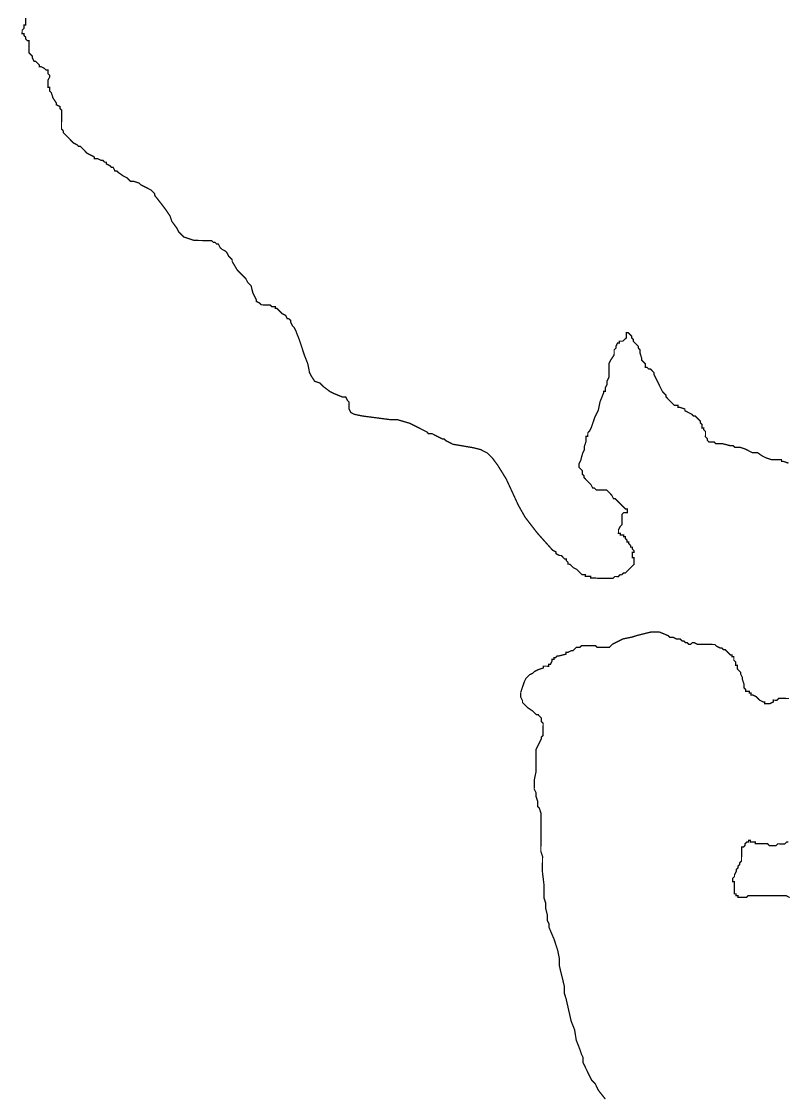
# Model space of a CAD drawing. Header units: metres. Extents: x 290190 to 339802, y 1811045 to 1991312.
# Drawn here: x 320662 to 322448, y 1844496 to 1847000 of the extents above; entities that cross this region are included whole.
import ezdxf

# ---------------------------------------------------------------- set-up
doc = ezdxf.new("R2010")
doc.units = ezdxf.units.M
doc.header["$MEASUREMENT"] = 0
doc.layers.add('HAZARDS LINE', color=1, linetype='Continuous')

msp = doc.modelspace()

# ---------------------------------------------------------------- linework, layer by layer
at = {"layer": 'HAZARDS LINE', "lineweight": 18}
for points in [[(322450, 1845970.1, 3.03, 3.03, 0), (322438, 1845974.2, 3.03, 3.03, 0), (322433.9, 1845974.2, 3.03, 3.03, 0), (322433.9, 1845978.3, 3.03, 3.03, 0), (322429.9, 1845978.3, 3.03, 3.03, 0), (322425.9, 1845978.3, 3.03, 3.03, 0), (322421.8, 1845978.3, 3.03, 3.03, 0), (322413.8, 1845978.4, 3.03, 3.03, 0), (322409.7, 1845978.4, 3.03, 3.03, 0), (322397.7, 1845982.5, 3.03, 3.03, 0), (322389.6, 1845986.5, 3.03, 3.03, 0), (322377.6, 1845994.7, 3.03, 3.03, 0), (322373.5, 1845994.7, 3.03, 3.03, 0), (322365.5, 1845994.7, 3.03, 3.03, 0), (322357.4, 1845998.8, 3.03, 3.03, 0), (322349.4, 1846002.9, 3.03, 3.03, 0), (322337.3, 1846007, 3.03, 3.03, 0), (322325.2, 1846007, 3.03, 3.03, 0), (322321.2, 1846011.1, 3.03, 3.03, 0), (322313.1, 1846011.1, 3.03, 3.03, 0), (322297, 1846015.2, 3.03, 3.03, 0), (322284.9, 1846015.3, 3.03, 3.03, 0), (322280.8, 1846015.3, 3.03, 3.03, 0), (322276.8, 1846019.4, 3.03, 3.03, 0), (322272.8, 1846019.4, 3.03, 3.03, 0), (322268.8, 1846019.4, 3.03, 3.03, 0), (322264.7, 1846019.4, 3.03, 3.03, 0), (322260.7, 1846023.5, 3.03, 3.03, 0), (322260.7, 1846027.5, 3.03, 3.03, 0), (322256.7, 1846031.6, 3.03, 3.03, 0), (322256.8, 1846039.6, 3.03, 3.03, 0), (322256.8, 1846043.7, 3.03, 3.03, 0), (322252.8, 1846047.7, 3.03, 3.03, 0), (322252.8, 1846051.8, 3.03, 3.03, 0), (322248.7, 1846051.8, 3.03, 3.03, 0), (322248.8, 1846059.8, 3.03, 3.03, 0), (322244.8, 1846063.9, 3.03, 3.03, 0), (322244.8, 1846067.9, 3.03, 3.03, 0), (322240.8, 1846072, 3.03, 3.03, 0), (322236.8, 1846076, 3.03, 3.03, 0), (322232.7, 1846080.1, 3.03, 3.03, 0), (322228.7, 1846080.1, 3.03, 3.03, 0), (322224.7, 1846084.2, 3.03, 3.03, 0), (322216.7, 1846088.2, 3.03, 3.03, 0), (322208.6, 1846092.3, 3.03, 3.03, 0), (322208.6, 1846096.3, 3.03, 3.03, 0), (322196.5, 1846100.4, 3.03, 3.03, 0), (322192.5, 1846100.5, 3.03, 3.03, 0), (322192.5, 1846104.5, 3.03, 3.03, 0), (322188.5, 1846104.5, 3.03, 3.03, 0), (322184.5, 1846104.5, 3.03, 3.03, 0), (322180.4, 1846108.6, 3.03, 3.03, 0), (322176.4, 1846112.6, 3.03, 3.03, 0), (322172.4, 1846116.7, 3.03, 3.03, 0), (322164.4, 1846124.8, 3.03, 3.03, 0), (322164.4, 1846128.8, 3.03, 3.03, 0), (322160.4, 1846132.9, 3.03, 3.03, 0), (322156.4, 1846136.9, 3.03, 3.03, 0), (322152.4, 1846145, 3.03, 3.03, 0), (322144.4, 1846161.2, 3.03, 3.03, 0), (322140.4, 1846169.3, 3.03, 3.03, 0), (322136.4, 1846177.4, 3.03, 3.03, 0), (322136.4, 1846181.4, 3.03, 3.03, 0), (322132.4, 1846185.5, 3.03, 3.03, 0), (322128.4, 1846189.5, 3.03, 3.03, 0), (322124.4, 1846189.5, 3.03, 3.03, 0), (322120.3, 1846193.6, 3.03, 3.03, 0), (322116.3, 1846193.6, 3.03, 3.03, 0), (322116.3, 1846197.6, 3.03, 3.03, 0), (322116.4, 1846201.7, 3.03, 3.03, 0), (322112.3, 1846205.7, 3.03, 3.03, 0), (322108.3, 1846209.8, 3.03, 3.03, 0), (322108.3, 1846213.8, 3.03, 3.03, 0), (322104.4, 1846225.9, 3.03, 3.03, 0), (322104.4, 1846230, 3.03, 3.03, 0), (322104.4, 1846234, 3.03, 3.03, 0), (322100.4, 1846238.1, 3.03, 3.03, 0), (322100.4, 1846242.1, 3.03, 3.03, 0), (322092.4, 1846250.2, 3.03, 3.03, 0), (322088.4, 1846254.3, 3.03, 3.03, 0), (322088.4, 1846258.3, 3.03, 3.03, 0), (322084.4, 1846262.4, 3.03, 3.03, 0), (322084.4, 1846266.4, 3.03, 3.03, 0), (322080.4, 1846270.4, 3.03, 3.03, 0), (322076.4, 1846274.5, 3.03, 3.03, 0), (322072.3, 1846274.5, 3.03, 3.03, 0), (322072.3, 1846270.5, 3.03, 3.03, 0), (322072.3, 1846266.4, 3.03, 3.03, 0), (322072.3, 1846262.4, 3.03, 3.03, 0), (322068.2, 1846258.4, 3.03, 3.03, 0), (322064.2, 1846254.4, 3.03, 3.03, 0), (322060.1, 1846254.4, 3.03, 3.03, 0), (322056.1, 1846254.4, 3.03, 3.03, 0), (322056.1, 1846250.4, 3.03, 3.03, 0), (322052, 1846250.4, 3.03, 3.03, 0), (322048, 1846242.4, 3.03, 3.03, 0), (322048, 1846238.3, 3.03, 3.03, 0), (322043.9, 1846234.3, 3.03, 3.03, 0), (322043.9, 1846230.3, 3.03, 3.03, 0), (322043.8, 1846222.2, 3.03, 3.03, 0), (322035.7, 1846210.1, 3.03, 3.03, 0), (322031.6, 1846202.1, 3.03, 3.03, 0), (322031.6, 1846198.1, 3.03, 3.03, 0), (322031.6, 1846194, 3.03, 3.03, 0), (322031.6, 1846190, 3.03, 3.03, 0), (322031.5, 1846177.9, 3.03, 3.03, 0), (322031.5, 1846173.9, 3.03, 3.03, 0), (322031.5, 1846169.8, 3.03, 3.03, 0), (322027.4, 1846161.8, 3.03, 3.03, 0), (322027.4, 1846153.7, 3.03, 3.03, 0), (322023.3, 1846145.6, 3.03, 3.03, 0), (322023.3, 1846137.6, 3.03, 3.03, 0), (322019.2, 1846137.6, 3.03, 3.03, 0), (322019.2, 1846133.6, 3.03, 3.03, 0), (322011, 1846113.4, 3.03, 3.03, 0), (322006.9, 1846093.3, 3.03, 3.03, 0), (322002.8, 1846085.2, 3.03, 3.03, 0), (321998.8, 1846077.2, 3.03, 3.03, 0), (321990.6, 1846053, 3.03, 3.03, 0), (321986.5, 1846045, 3.03, 3.03, 0), (321982.5, 1846040.9, 3.03, 3.03, 0), (321982.4, 1846032.9, 3.03, 3.03, 0), (321978.4, 1846032.9, 3.03, 3.03, 0), (321978.4, 1846028.9, 3.03, 3.03, 0), (321978.4, 1846024.8, 3.03, 3.03, 0), (321978.3, 1846020.8, 3.03, 3.03, 0), (321974.2, 1846008.7, 3.03, 3.03, 0), (321974.2, 1846004.7, 3.03, 3.03, 0), (321974.2, 1846000.6, 3.03, 3.03, 0), (321970.1, 1845992.6, 3.03, 3.03, 0), (321966, 1845976.5, 3.03, 3.03, 0), (321961.9, 1845968.4, 3.03, 3.03, 0), (321961.9, 1845964.4, 3.03, 3.03, 0), (321961.9, 1845960.4, 3.03, 3.03, 0), (321965.9, 1845956.3, 3.03, 3.03, 0), (321969.9, 1845952.3, 3.03, 3.03, 0), (321969.9, 1845948.2, 3.03, 3.03, 0), (321969.9, 1845944.2, 3.03, 3.03, 0), (321973.9, 1845940.1, 3.03, 3.03, 0), (321973.9, 1845936.1, 3.03, 3.03, 0), (321981.9, 1845928, 3.03, 3.03, 0), (321985.9, 1845923.9, 3.03, 3.03, 0), (321989.9, 1845919.9, 3.03, 3.03, 0), (321993.9, 1845911.8, 3.03, 3.03, 0), (321998, 1845911.8, 3.03, 3.03, 0), (322002, 1845907.7, 3.03, 3.03, 0), (322006, 1845907.7, 3.03, 3.03, 0), (322010.1, 1845907.7, 3.03, 3.03, 0), (322014.1, 1845907.7, 3.03, 3.03, 0), (322018.1, 1845907.6, 3.03, 3.03, 0), (322022.2, 1845907.6, 3.03, 3.03, 0), (322026.2, 1845907.6, 3.03, 3.03, 0), (322030.2, 1845903.5, 3.03, 3.03, 0), (322034.2, 1845899.5, 3.03, 3.03, 0), (322038.2, 1845895.4, 3.03, 3.03, 0), (322042.2, 1845887.4, 3.03, 3.03, 0), (322046.3, 1845887.3, 3.03, 3.03, 0), (322050.3, 1845883.3, 3.03, 3.03, 0), (322054.3, 1845879.2, 3.03, 3.03, 0), (322058.3, 1845875.2, 3.03, 3.03, 0), (322062.3, 1845871.1, 3.03, 3.03, 0), (322066.3, 1845867.1, 3.03, 3.03, 0), (322070.3, 1845863, 3.03, 3.03, 0), (322074.4, 1845863, 3.03, 3.03, 0), (322074.4, 1845859, 3.03, 3.03, 0), (322074.3, 1845854.9, 3.03, 3.03, 0), (322066.3, 1845855, 3.03, 3.03, 0), (322062.2, 1845850.9, 3.03, 3.03, 0), (322062.2, 1845846.9, 3.03, 3.03, 0), (322062.2, 1845842.9, 3.03, 3.03, 0), (322062.2, 1845838.8, 3.03, 3.03, 0), (322062.1, 1845834.8, 3.03, 3.03, 0), (322062.1, 1845830.8, 3.03, 3.03, 0), (322062.1, 1845826.7, 3.03, 3.03, 0), (322058.1, 1845822.7, 3.03, 3.03, 0), (322054, 1845814.7, 3.03, 3.03, 0), (322054, 1845810.6, 3.03, 3.03, 0), (322053.9, 1845806.6, 3.03, 3.03, 0), (322058, 1845806.6, 3.03, 3.03, 0), (322058, 1845802.6, 3.03, 3.03, 0), (322062, 1845802.5, 3.03, 3.03, 0), (322066, 1845802.5, 3.03, 3.03, 0), (322066, 1845798.5, 3.03, 3.03, 0), (322070, 1845798.5, 3.03, 3.03, 0), (322070, 1845794.4, 3.03, 3.03, 0), (322074, 1845790.4, 3.03, 3.03, 0), (322074, 1845786.3, 3.03, 3.03, 0), (322078, 1845786.3, 3.03, 3.03, 0), (322078, 1845782.3, 3.03, 3.03, 0), (322082, 1845778.2, 3.03, 3.03, 0), (322082, 1845774.2, 3.03, 3.03, 0), (322086.1, 1845774.2, 3.03, 3.03, 0), (322086, 1845770.1, 3.03, 3.03, 0), (322090.1, 1845766.1, 3.03, 3.03, 0), (322090, 1845762.1, 3.03, 3.03, 0), (322086, 1845762.1, 3.03, 3.03, 0), (322086, 1845758, 3.03, 3.03, 0), (322086, 1845754, 3.03, 3.03, 0), (322085.9, 1845750, 3.03, 3.03, 0), (322090, 1845750, 3.03, 3.03, 0), (322090, 1845745.9, 3.03, 3.03, 0), (322089.9, 1845741.9, 3.03, 3.03, 0), (322089.9, 1845737.8, 3.03, 3.03, 0), (322089.9, 1845733.8, 3.03, 3.03, 0), (322085.8, 1845729.8, 3.03, 3.03, 0), (322081.8, 1845725.8, 3.03, 3.03, 0), (322077.7, 1845721.8, 3.03, 3.03, 0), (322073.7, 1845717.8, 3.03, 3.03, 0), (322069.6, 1845713.7, 3.03, 3.03, 0), (322065.6, 1845713.8, 3.03, 3.03, 0), (322061.5, 1845709.7, 3.03, 3.03, 0), (322057.5, 1845709.8, 3.03, 3.03, 0), (322053.5, 1845705.7, 3.03, 3.03, 0), (322049.4, 1845705.8, 3.03, 3.03, 0), (322045.4, 1845705.8, 3.03, 3.03, 0), (322041.3, 1845701.8, 3.03, 3.03, 0), (322037.3, 1845701.8, 3.03, 3.03, 0), (322033.3, 1845701.8, 3.03, 3.03, 0), (322029.2, 1845701.8, 3.03, 3.03, 0), (322021.2, 1845701.9, 3.03, 3.03, 0), (322017.1, 1845701.9, 3.03, 3.03, 0), (322009.1, 1845701.9, 3.03, 3.03, 0), (322005, 1845701.9, 3.03, 3.03, 0), (322001, 1845702, 3.03, 3.03, 0), (321997, 1845702, 3.03, 3.03, 0), (321988.9, 1845702, 3.03, 3.03, 0), (321988.9, 1845706.1, 3.03, 3.03, 0), (321984.9, 1845706.1, 3.03, 3.03, 0), (321976.8, 1845706.1, 3.03, 3.03, 0), (321976.8, 1845710.2, 3.03, 3.03, 0), (321972.8, 1845710.2, 3.03, 3.03, 0), (321968.8, 1845710.2, 3.03, 3.03, 0), (321964.8, 1845714.2, 3.03, 3.03, 0), (321960.7, 1845718.3, 3.03, 3.03, 0), (321956.7, 1845722.4, 3.03, 3.03, 0), (321948.7, 1845726.4, 3.03, 3.03, 0), (321944.7, 1845730.5, 3.03, 3.03, 0), (321940.6, 1845734.5, 3.03, 3.03, 0), (321936.6, 1845734.6, 3.03, 3.03, 0), (321936.6, 1845738.6, 3.03, 3.03, 0), (321932.6, 1845742.6, 3.03, 3.03, 0), (321932.6, 1845746.7, 3.03, 3.03, 0), (321928.6, 1845746.7, 3.03, 3.03, 0), (321924.6, 1845750.7, 3.03, 3.03, 0), (321920.6, 1845754.8, 3.03, 3.03, 0), (321916.5, 1845754.8, 3.03, 3.03, 0), (321908.5, 1845758.9, 3.03, 3.03, 0), (321908.5, 1845762.9, 3.03, 3.03, 0), (321900.5, 1845767, 3.03, 3.03, 0), (321864.4, 1845807.5, 3.03, 3.03, 0), (321836.3, 1845844, 3.03, 3.03, 0), (321820.3, 1845872.3, 3.03, 3.03, 0), (321792.4, 1845932.9, 3.03, 3.03, 0), (321772.3, 1845965.3, 3.03, 3.03, 0), (321760.3, 1845981.5, 3.03, 3.03, 0), (321748.3, 1845993.7, 3.03, 3.03, 0), (321732.2, 1846001.8, 3.03, 3.03, 0), (321716.1, 1846005.9, 3.03, 3.03, 0), (321667.7, 1846014.2, 3.03, 3.03, 0), (321651.6, 1846022.4, 3.03, 3.03, 0), (321647.6, 1846026.4, 3.03, 3.03, 0), (321643.6, 1846026.4, 3.03, 3.03, 0), (321635.5, 1846030.5, 3.03, 3.03, 0), (321619.4, 1846038.7, 3.03, 3.03, 0), (321611.3, 1846038.7, 3.03, 3.03, 0), (321607.3, 1846042.8, 3.03, 3.03, 0), (321567.1, 1846063.1, 3.03, 3.03, 0), (321538.9, 1846071.3, 3.03, 3.03, 0), (321522.8, 1846071.4, 3.03, 3.03, 0), (321490.5, 1846075.6, 3.03, 3.03, 0), (321458.3, 1846079.8, 3.03, 3.03, 0), (321438.1, 1846083.9, 3.03, 3.03, 0), (321430.1, 1846088, 3.03, 3.03, 0), (321426.1, 1846096.1, 3.03, 3.03, 0), (321426.1, 1846104.1, 3.03, 3.03, 0), (321426.1, 1846112.2, 3.03, 3.03, 0), (321422.1, 1846116.3, 3.03, 3.03, 0), (321418.1, 1846124.4, 3.03, 3.03, 0), (321410.1, 1846124.4, 3.03, 3.03, 0), (321389.9, 1846132.6, 3.03, 3.03, 0), (321381.9, 1846136.6, 3.03, 3.03, 0), (321365.8, 1846148.8, 3.03, 3.03, 0), (321357.8, 1846156.9, 3.03, 3.03, 0), (321345.7, 1846161, 3.03, 3.03, 0), (321337.7, 1846173.2, 3.03, 3.03, 0), (321333.7, 1846181.2, 3.03, 3.03, 0), (321329.8, 1846201.4, 3.03, 3.03, 0), (321321.8, 1846221.6, 3.03, 3.03, 0), (321309.9, 1846258, 3.03, 3.03, 0), (321301.9, 1846278.2, 3.03, 3.03, 0), (321297.9, 1846286.3, 3.03, 3.03, 0), (321293.9, 1846290.4, 3.03, 3.03, 0), (321289.9, 1846298.5, 3.03, 3.03, 0), (321289.9, 1846302.5, 3.03, 3.03, 0), (321285.9, 1846306.5, 3.03, 3.03, 0), (321281.9, 1846306.6, 3.03, 3.03, 0), (321277.9, 1846314.6, 3.03, 3.03, 0), (321269.8, 1846318.7, 3.03, 3.03, 0), (321265.8, 1846322.8, 3.03, 3.03, 0), (321261.8, 1846326.8, 3.03, 3.03, 0), (321257.8, 1846330.9, 3.03, 3.03, 0), (321253.7, 1846330.9, 3.03, 3.03, 0), (321253.8, 1846334.9, 3.03, 3.03, 0), (321249.7, 1846335, 3.03, 3.03, 0), (321245.7, 1846335, 3.03, 3.03, 0), (321241.7, 1846339, 3.03, 3.03, 0), (321237.6, 1846339, 3.03, 3.03, 0), (321221.5, 1846339.1, 3.03, 3.03, 0), (321217.5, 1846343.2, 3.03, 3.03, 0), (321209.4, 1846347.3, 3.03, 3.03, 0), (321209.5, 1846351.3, 3.03, 3.03, 0), (321205.5, 1846359.4, 3.03, 3.03, 0), (321201.5, 1846367.5, 3.03, 3.03, 0), (321197.5, 1846383.6, 3.03, 3.03, 0), (321189.5, 1846391.7, 3.03, 3.03, 0), (321185.5, 1846399.8, 3.03, 3.03, 0), (321181.5, 1846403.9, 3.03, 3.03, 0), (321177.5, 1846407.9, 3.03, 3.03, 0), (321173.5, 1846412, 3.03, 3.03, 0), (321165.4, 1846420.1, 3.03, 3.03, 0), (321153.4, 1846440.3, 3.03, 3.03, 0), (321153.4, 1846444.4, 3.03, 3.03, 0), (321145.4, 1846452.5, 3.03, 3.03, 0), (321141.4, 1846460.5, 3.03, 3.03, 0), (321137.4, 1846464.6, 3.03, 3.03, 0), (321129.4, 1846468.7, 3.03, 3.03, 0), (321125.3, 1846472.7, 3.03, 3.03, 0), (321121.3, 1846480.8, 3.03, 3.03, 0), (321117.3, 1846480.8, 3.03, 3.03, 0), (321113.3, 1846484.9, 3.03, 3.03, 0), (321109.3, 1846484.9, 3.03, 3.03, 0), (321105.2, 1846489, 3.03, 3.03, 0), (321101.2, 1846489, 3.03, 3.03, 0), (321093.1, 1846489, 3.03, 3.03, 0), (321089.1, 1846489, 3.03, 3.03, 0), (321064.9, 1846489.2, 3.03, 3.03, 0), (321052.8, 1846493.2, 3.03, 3.03, 0), (321040.7, 1846497.3, 3.03, 3.03, 0), (321032.7, 1846505.4, 3.03, 3.03, 0), (321028.7, 1846509.5, 3.03, 3.03, 0), (321024.7, 1846517.6, 3.03, 3.03, 0), (321012.7, 1846533.8, 3.03, 3.03, 0), (321008.7, 1846545.9, 3.03, 3.03, 0), (321000.7, 1846558.1, 3.03, 3.03, 0), (320988.7, 1846574.2, 3.03, 3.03, 0), (320972.6, 1846594.5, 3.03, 3.03, 0), (320972.7, 1846598.5, 3.03, 3.03, 0), (320968.6, 1846602.6, 3.03, 3.03, 0), (320964.6, 1846606.6, 3.03, 3.03, 0), (320956.6, 1846610.7, 3.03, 3.03, 0), (320948.5, 1846614.8, 3.03, 3.03, 0), (320940.5, 1846618.9, 3.03, 3.03, 0), (320936.5, 1846622.9, 3.03, 3.03, 0), (320924.4, 1846627, 3.03, 3.03, 0), (320916.3, 1846627, 3.03, 3.03, 0), (320912.3, 1846631.1, 3.03, 3.03, 0), (320908.3, 1846635.2, 3.03, 3.03, 0), (320900.2, 1846639.2, 3.03, 3.03, 0), (320888.2, 1846647.4, 3.03, 3.03, 0), (320884.2, 1846651.4, 3.03, 3.03, 0), (320880.1, 1846651.4, 3.03, 3.03, 0), (320876.1, 1846659.5, 3.03, 3.03, 0), (320872.1, 1846659.5, 3.03, 3.03, 0), (320868.1, 1846663.6, 3.03, 3.03, 0), (320860, 1846667.7, 3.03, 3.03, 0), (320860.1, 1846671.7, 3.03, 3.03, 0), (320856, 1846671.7, 3.03, 3.03, 0), (320852, 1846675.8, 3.03, 3.03, 0), (320848, 1846675.8, 3.03, 3.03, 0), (320839.9, 1846679.9, 3.03, 3.03, 0), (320835.9, 1846679.9, 3.03, 3.03, 0), (320831.9, 1846679.9, 3.03, 3.03, 0), (320831.9, 1846683.9, 3.03, 3.03, 0), (320823.8, 1846688, 3.03, 3.03, 0), (320815.8, 1846692.1, 3.03, 3.03, 0), (320811.8, 1846696.1, 3.03, 3.03, 0), (320807.8, 1846700.2, 3.03, 3.03, 0), (320799.7, 1846708.3, 3.03, 3.03, 0), (320795.7, 1846708.3, 3.03, 3.03, 0), (320791.7, 1846712.4, 3.03, 3.03, 0), (320783.6, 1846716.4, 3.03, 3.03, 0), (320779.6, 1846720.5, 3.03, 3.03, 0), (320771.6, 1846728.6, 3.03, 3.03, 0), (320767.6, 1846732.7, 3.03, 3.03, 0), (320763.6, 1846736.7, 3.03, 3.03, 0), (320759.6, 1846740.8, 3.03, 3.03, 0), (320759.6, 1846744.8, 3.03, 3.03, 0), (320755.6, 1846748.9, 3.03, 3.03, 0), (320755.6, 1846752.9, 3.03, 3.03, 0), (320755.6, 1846756.9, 3.03, 3.03, 0), (320755.6, 1846761, 3.03, 3.03, 0), (320755.7, 1846769, 3.03, 3.03, 0), (320755.7, 1846773.1, 3.03, 3.03, 0), (320755.7, 1846777.1, 3.03, 3.03, 0), (320755.7, 1846781.1, 3.03, 3.03, 0), (320755.7, 1846785.2, 3.03, 3.03, 0), (320755.8, 1846789.2, 3.03, 3.03, 0), (320755.8, 1846793.2, 3.03, 3.03, 0), (320751.8, 1846797.3, 3.03, 3.03, 0), (320751.8, 1846801.3, 3.03, 3.03, 0), (320743.7, 1846805.4, 3.03, 3.03, 0), (320743.7, 1846809.4, 3.03, 3.03, 0), (320735.7, 1846821.6, 3.03, 3.03, 0), (320731.8, 1846833.7, 3.03, 3.03, 0), (320727.7, 1846837.7, 3.03, 3.03, 0), (320727.8, 1846841.8, 3.03, 3.03, 0), (320727.8, 1846845.8, 3.03, 3.03, 0), (320723.8, 1846845.8, 3.03, 3.03, 0), (320723.8, 1846849.9, 3.03, 3.03, 0), (320723.8, 1846853.9, 3.03, 3.03, 0), (320723.8, 1846857.9, 3.03, 3.03, 0), (320723.8, 1846862, 3.03, 3.03, 0), (320727.9, 1846870, 3.03, 3.03, 0), (320727.9, 1846874.1, 3.03, 3.03, 0), (320723.9, 1846878.1, 3.03, 3.03, 0), (320723.9, 1846882.1, 3.03, 3.03, 0), (320723.9, 1846886.2, 3.03, 3.03, 0), (320719.9, 1846886.2, 3.03, 3.03, 0), (320715.9, 1846890.2, 3.03, 3.03, 0), (320707.9, 1846894.3, 3.03, 3.03, 0), (320703.8, 1846894.3, 3.03, 3.03, 0), (320703.8, 1846898.4, 3.03, 3.03, 0), (320699.8, 1846902.4, 3.03, 3.03, 0), (320695.8, 1846906.5, 3.03, 3.03, 0), (320691.8, 1846906.5, 3.03, 3.03, 0), (320687.8, 1846914.6, 3.03, 3.03, 0), (320687.8, 1846918.6, 3.03, 3.03, 0), (320683.8, 1846922.7, 3.03, 3.03, 0), (320679.8, 1846926.7, 3.03, 3.03, 0), (320679.8, 1846930.8, 3.03, 3.03, 0), (320679.8, 1846934.8, 3.03, 3.03, 0), (320679.9, 1846950.9, 3.03, 3.03, 0), (320679.9, 1846955, 3.03, 3.03, 0), (320675.9, 1846955, 3.03, 3.03, 0), (320671.9, 1846959, 3.03, 3.03, 0), (320671.9, 1846963.1, 3.03, 3.03, 0), (320667.9, 1846967.1, 3.03, 3.03, 0), (320667.9, 1846971.2, 3.03, 3.03, 0), (320663.8, 1846971.2, 3.03, 3.03, 0), (320663.9, 1846975.2, 3.03, 3.03, 0), (320663.9, 1846979.3, 3.03, 3.03, 0), (320667.9, 1846983.3, 3.03, 3.03, 0), (320668, 1846987.3, 3.03, 3.03, 0), (320668, 1846991.3, 3.03, 3.03, 0), (320672, 1846991.3, 3.03, 3.03, 0), (320672, 1846995.4, 3.03, 3.03, 0), (320672.1, 1846999.4, 3.03, 3.03, 0), (320672.1, 1847007.5, 3.03, 3.03, 0)], [(322023.4, 1844487.5, 3.03, 3.03, 0), (322007.4, 1844507.7, 3.03, 3.03, 0), (322003.4, 1844515.8, 3.03, 3.03, 0), (321999.4, 1844523.9, 3.03, 3.03, 0), (321991.3, 1844532, 3.03, 3.03, 0), (321987.3, 1844540.1, 3.03, 3.03, 0), (321983.3, 1844548.2, 3.03, 3.03, 0), (321979.3, 1844556.3, 3.03, 3.03, 0), (321975.4, 1844564.4, 3.03, 3.03, 0), (321971.4, 1844572.5, 3.03, 3.03, 0), (321971.4, 1844584.6, 3.03, 3.03, 0), (321967.4, 1844592.7, 3.03, 3.03, 0), (321963.4, 1844604.8, 3.03, 3.03, 0), (321955.5, 1844625, 3.03, 3.03, 0), (321951.6, 1844649.2, 3.03, 3.03, 0), (321943.6, 1844669.4, 3.03, 3.03, 0), (321931.7, 1844721.9, 3.03, 3.03, 0), (321927.8, 1844734, 3.03, 3.03, 0), (321927.8, 1844750.2, 3.03, 3.03, 0), (321916, 1844798.7, 3.03, 3.03, 0), (321916.1, 1844814.8, 3.03, 3.03, 0), (321912.1, 1844835, 3.03, 3.03, 0), (321908.1, 1844847.1, 3.03, 3.03, 0), (321904.2, 1844859.2, 3.03, 3.03, 0), (321892.2, 1844887.5, 3.03, 3.03, 0), (321892.2, 1844895.6, 3.03, 3.03, 0), (321888.2, 1844903.7, 3.03, 3.03, 0), (321888.3, 1844915.8, 3.03, 3.03, 0), (321884.3, 1844931.9, 3.03, 3.03, 0), (321884.4, 1844944, 3.03, 3.03, 0), (321880.4, 1844956.2, 3.03, 3.03, 0), (321880.5, 1844972.3, 3.03, 3.03, 0), (321880.6, 1844984.4, 3.03, 3.03, 0), (321876.7, 1845016.7, 3.03, 3.03, 0), (321876.8, 1845044.9, 3.03, 3.03, 0), (321876.9, 1845053, 3.03, 3.03, 0), (321872.9, 1845065.1, 3.03, 3.03, 0), (321873, 1845081.3, 3.03, 3.03, 0), (321873.1, 1845109.5, 3.03, 3.03, 0), (321873.2, 1845121.6, 3.03, 3.03, 0), (321873.2, 1845137.8, 3.03, 3.03, 0), (321873.3, 1845141.8, 3.03, 3.03, 0), (321873.3, 1845145.8, 3.03, 3.03, 0), (321873.3, 1845149.9, 3.03, 3.03, 0), (321873.3, 1845153.9, 3.03, 3.03, 0), (321869.3, 1845166, 3.03, 3.03, 0), (321865.3, 1845170.1, 3.03, 3.03, 0), (321865.4, 1845182.2, 3.03, 3.03, 0), (321861.4, 1845194.3, 3.03, 3.03, 0), (321861.4, 1845202.4, 3.03, 3.03, 0), (321857.4, 1845210.5, 3.03, 3.03, 0), (321857.5, 1845218.5, 3.03, 3.03, 0), (321857.5, 1845222.6, 3.03, 3.03, 0), (321857.5, 1845230.6, 3.03, 3.03, 0), (321861.7, 1845250.8, 3.03, 3.03, 0), (321861.7, 1845258.8, 3.03, 3.03, 0), (321861.7, 1845262.9, 3.03, 3.03, 0), (321861.8, 1845279, 3.03, 3.03, 0), (321861.8, 1845283.1, 3.03, 3.03, 0), (321861.9, 1845291.1, 3.03, 3.03, 0), (321861.9, 1845295.2, 3.03, 3.03, 0), (321861.9, 1845299.2, 3.03, 3.03, 0), (321861.9, 1845303.2, 3.03, 3.03, 0), (321866, 1845311.3, 3.03, 3.03, 0), (321874.1, 1845327.4, 3.03, 3.03, 0), (321874.2, 1845331.4, 3.03, 3.03, 0), (321878.2, 1845335.4, 3.03, 3.03, 0), (321878.2, 1845339.5, 3.03, 3.03, 0), (321878.3, 1845343.5, 3.03, 3.03, 0), (321878.3, 1845347.5, 3.03, 3.03, 0), (321878.3, 1845355.6, 3.03, 3.03, 0), (321878.4, 1845363.7, 3.03, 3.03, 0), (321874.3, 1845367.7, 3.03, 3.03, 0), (321874.4, 1845371.8, 3.03, 3.03, 0), (321874.4, 1845375.8, 3.03, 3.03, 0), (321870.4, 1845379.8, 3.03, 3.03, 0), (321866.4, 1845383.9, 3.03, 3.03, 0), (321862.3, 1845383.9, 3.03, 3.03, 0), (321858.3, 1845388, 3.03, 3.03, 0), (321854.3, 1845392, 3.03, 3.03, 0), (321842.2, 1845400.1, 3.03, 3.03, 0), (321838.2, 1845404.2, 3.03, 3.03, 0), (321830.2, 1845412.3, 3.03, 3.03, 0), (321830.2, 1845416.3, 3.03, 3.03, 0), (321826.2, 1845424.4, 3.03, 3.03, 0), (321826.2, 1845428.5, 3.03, 3.03, 0), (321826.3, 1845436.5, 3.03, 3.03, 0), (321830.4, 1845448.6, 3.03, 3.03, 0), (321834.5, 1845460.7, 3.03, 3.03, 0), (321838.5, 1845468.7, 3.03, 3.03, 0), (321846.6, 1845476.8, 3.03, 3.03, 0), (321854.7, 1845480.8, 3.03, 3.03, 0), (321858.8, 1845484.8, 3.03, 3.03, 0), (321866.9, 1845488.8, 3.03, 3.03, 0), (321879, 1845492.8, 3.03, 3.03, 0), (321879, 1845496.8, 3.03, 3.03, 0), (321883, 1845496.8, 3.03, 3.03, 0), (321887.1, 1845496.8, 3.03, 3.03, 0), (321891.1, 1845496.7, 3.03, 3.03, 0), (321891.1, 1845500.8, 3.03, 3.03, 0), (321895.2, 1845500.8, 3.03, 3.03, 0), (321899.2, 1845508.8, 3.03, 3.03, 0), (321899.2, 1845512.8, 3.03, 3.03, 0), (321903.3, 1845512.8, 3.03, 3.03, 0), (321903.3, 1845516.9, 3.03, 3.03, 0), (321907.3, 1845516.8, 3.03, 3.03, 0), (321911.4, 1845520.8, 3.03, 3.03, 0), (321915.4, 1845520.8, 3.03, 3.03, 0), (321931.6, 1845524.8, 3.03, 3.03, 0), (321931.6, 1845528.8, 3.03, 3.03, 0), (321935.6, 1845528.8, 3.03, 3.03, 0), (321943.7, 1845532.8, 3.03, 3.03, 0), (321947.7, 1845532.8, 3.03, 3.03, 0), (321951.8, 1845536.8, 3.03, 3.03, 0), (321955.9, 1845540.8, 3.03, 3.03, 0), (321959.9, 1845540.8, 3.03, 3.03, 0), (321963.9, 1845540.8, 3.03, 3.03, 0), (321968, 1845544.8, 3.03, 3.03, 0), (321972, 1845544.8, 3.03, 3.03, 0), (321976, 1845544.7, 3.03, 3.03, 0), (321984.1, 1845544.7, 3.03, 3.03, 0), (321988.1, 1845544.7, 3.03, 3.03, 0), (321996.2, 1845544.6, 3.03, 3.03, 0), (322000.2, 1845544.6, 3.03, 3.03, 0), (322004.3, 1845540.6, 3.03, 3.03, 0), (322008.3, 1845540.6, 3.03, 3.03, 0), (322016.4, 1845540.5, 3.03, 3.03, 0), (322020.4, 1845540.5, 3.03, 3.03, 0), (322024.4, 1845540.5, 3.03, 3.03, 0), (322028.5, 1845540.5, 3.03, 3.03, 0), (322032.5, 1845540.4, 3.03, 3.03, 0), (322036.5, 1845544.5, 3.03, 3.03, 0), (322040.6, 1845548.5, 3.03, 3.03, 0), (322048.7, 1845552.5, 3.03, 3.03, 0), (322064.9, 1845560.5, 3.03, 3.03, 0), (322085, 1845564.4, 3.03, 3.03, 0), (322097.2, 1845568.4, 3.03, 3.03, 0), (322129.5, 1845576.3, 3.03, 3.03, 0), (322137.5, 1845576.2, 3.03, 3.03, 0), (322149.6, 1845576.2, 3.03, 3.03, 0), (322169.8, 1845568, 3.03, 3.03, 0), (322173.8, 1845564, 3.03, 3.03, 0), (322181.9, 1845563.9, 3.03, 3.03, 0), (322189.9, 1845559.9, 3.03, 3.03, 0), (322193.9, 1845559.8, 3.03, 3.03, 0), (322198, 1845559.8, 3.03, 3.03, 0), (322202, 1845555.8, 3.03, 3.03, 0), (322206, 1845555.7, 3.03, 3.03, 0), (322210, 1845551.7, 3.03, 3.03, 0), (322214.1, 1845551.7, 3.03, 3.03, 0), (322218.1, 1845547.6, 3.03, 3.03, 0), (322222.1, 1845547.6, 3.03, 3.03, 0), (322226.2, 1845551.6, 3.03, 3.03, 0), (322230.2, 1845551.6, 3.03, 3.03, 0), (322238.3, 1845547.5, 3.03, 3.03, 0), (322242.3, 1845547.5, 3.03, 3.03, 0), (322246.3, 1845547.5, 3.03, 3.03, 0), (322250.4, 1845547.5, 3.03, 3.03, 0), (322254.4, 1845547.4, 3.03, 3.03, 0), (322262.5, 1845547.4, 3.03, 3.03, 0), (322266.5, 1845547.4, 3.03, 3.03, 0), (322270.5, 1845547.4, 3.03, 3.03, 0), (322274.6, 1845547.3, 3.03, 3.03, 0), (322278.6, 1845547.3, 3.03, 3.03, 0), (322282.6, 1845543.3, 3.03, 3.03, 0), (322290.7, 1845539.2, 3.03, 3.03, 0), (322294.7, 1845539.2, 3.03, 3.03, 0), (322298.7, 1845535.1, 3.03, 3.03, 0), (322302.7, 1845535.1, 3.03, 3.03, 0), (322306.7, 1845531, 3.03, 3.03, 0), (322310.8, 1845527, 3.03, 3.03, 0), (322314.8, 1845522.9, 3.03, 3.03, 0), (322318.8, 1845522.9, 3.03, 3.03, 0), (322318.8, 1845518.9, 3.03, 3.03, 0), (322322.8, 1845518.9, 3.03, 3.03, 0), (322322.8, 1845514.8, 3.03, 3.03, 0), (322322.8, 1845510.8, 3.03, 3.03, 0), (322326.8, 1845506.7, 3.03, 3.03, 0), (322326.8, 1845498.7, 3.03, 3.03, 0), (322330.8, 1845498.7, 3.03, 3.03, 0), (322330.8, 1845490.6, 3.03, 3.03, 0), (322334.8, 1845486.5, 3.03, 3.03, 0), (322338.8, 1845482.5, 3.03, 3.03, 0), (322338.8, 1845478.4, 3.03, 3.03, 0), (322342.8, 1845470.4, 3.03, 3.03, 0), (322342.7, 1845466.3, 3.03, 3.03, 0), (322346.7, 1845454.2, 3.03, 3.03, 0), (322346.7, 1845446.1, 3.03, 3.03, 0), (322350.7, 1845442.1, 3.03, 3.03, 0), (322350.7, 1845438, 3.03, 3.03, 0), (322354.7, 1845438, 3.03, 3.03, 0), (322358.7, 1845438, 3.03, 3.03, 0), (322358.7, 1845434, 3.03, 3.03, 0), (322362.8, 1845434, 3.03, 3.03, 0), (322362.7, 1845429.9, 3.03, 3.03, 0), (322366.8, 1845429.9, 3.03, 3.03, 0), (322374.8, 1845425.8, 3.03, 3.03, 0), (322378.8, 1845421.8, 3.03, 3.03, 0), (322382.8, 1845417.7, 3.03, 3.03, 0), (322390.9, 1845413.6, 3.03, 3.03, 0), (322394.9, 1845413.6, 3.03, 3.03, 0), (322394.9, 1845409.6, 3.03, 3.03, 0), (322398.9, 1845409.6, 3.03, 3.03, 0), (322403, 1845409.6, 3.03, 3.03, 0), (322407, 1845409.5, 3.03, 3.03, 0), (322415.1, 1845413.5, 3.03, 3.03, 0), (322415.1, 1845417.6, 3.03, 3.03, 0), (322419.1, 1845417.5, 3.03, 3.03, 0), (322423.2, 1845417.5, 3.03, 3.03, 0), (322427.2, 1845421.5, 3.03, 3.03, 0), (322435.3, 1845421.5, 3.03, 3.03, 0), (322439.3, 1845421.5, 3.03, 3.03, 0), (322443.4, 1845421.5, 3.03, 3.03, 0), (322447.4, 1845421.4, 3.03, 3.03, 0), (322451.4, 1845421.4, 3.03, 3.03, 0)], [(322449.8, 1845086.6, 3.03, 3.03, 0), (322445.8, 1845086.6, 3.03, 3.03, 0), (322441.7, 1845082.6, 3.03, 3.03, 0), (322437.7, 1845082.6, 3.03, 3.03, 0), (322433.7, 1845082.6, 3.03, 3.03, 0), (322429.6, 1845082.6, 3.03, 3.03, 0), (322425.6, 1845082.7, 3.03, 3.03, 0), (322421.5, 1845078.6, 3.03, 3.03, 0), (322417.5, 1845078.7, 3.03, 3.03, 0), (322413.5, 1845078.7, 3.03, 3.03, 0), (322409.4, 1845078.7, 3.03, 3.03, 0), (322405.4, 1845078.7, 3.03, 3.03, 0), (322401.4, 1845082.8, 3.03, 3.03, 0), (322397.4, 1845082.8, 3.03, 3.03, 0), (322393.3, 1845082.8, 3.03, 3.03, 0), (322389.3, 1845082.8, 3.03, 3.03, 0), (322385.3, 1845082.8, 3.03, 3.03, 0), (322381.2, 1845082.9, 3.03, 3.03, 0), (322377.2, 1845082.9, 3.03, 3.03, 0), (322373.2, 1845082.9, 3.03, 3.03, 0), (322373.2, 1845086.9, 3.03, 3.03, 0), (322369.1, 1845087, 3.03, 3.03, 0), (322365.1, 1845087, 3.03, 3.03, 0), (322361.1, 1845087, 3.03, 3.03, 0), (322361.1, 1845091, 3.03, 3.03, 0), (322357.1, 1845091, 3.03, 3.03, 0), (322357, 1845087, 3.03, 3.03, 0), (322353, 1845087, 3.03, 3.03, 0), (322349, 1845083, 3.03, 3.03, 0), (322348.9, 1845079, 3.03, 3.03, 0), (322344.9, 1845075, 3.03, 3.03, 0), (322340.9, 1845075, 3.03, 3.03, 0), (322340.8, 1845071, 3.03, 3.03, 0), (322340.8, 1845066.9, 3.03, 3.03, 0), (322340.8, 1845062.9, 3.03, 3.03, 0), (322340.8, 1845058.9, 3.03, 3.03, 0), (322340.8, 1845054.8, 3.03, 3.03, 0), (322340.7, 1845050.8, 3.03, 3.03, 0), (322340.7, 1845046.7, 3.03, 3.03, 0), (322340.7, 1845042.7, 3.03, 3.03, 0), (322336.6, 1845038.7, 3.03, 3.03, 0), (322336.6, 1845034.7, 3.03, 3.03, 0), (322332.6, 1845030.7, 3.03, 3.03, 0), (322332.6, 1845026.6, 3.03, 3.03, 0), (322328.5, 1845022.6, 3.03, 3.03, 0), (322328.5, 1845018.6, 3.03, 3.03, 0), (322324.4, 1845010.5, 3.03, 3.03, 0), (322324.4, 1845006.5, 3.03, 3.03, 0), (322320.3, 1845002.5, 3.03, 3.03, 0), (322320.3, 1844998.4, 3.03, 3.03, 0), (322320.3, 1844994.4, 3.03, 3.03, 0), (322324.3, 1844994.4, 3.03, 3.03, 0), (322324.3, 1844990.3, 3.03, 3.03, 0), (322324.3, 1844986.3, 3.03, 3.03, 0), (322324.3, 1844982.3, 3.03, 3.03, 0), (322324.3, 1844978.2, 3.03, 3.03, 0), (322324.2, 1844974.2, 3.03, 3.03, 0), (322324.2, 1844970.2, 3.03, 3.03, 0), (322324.2, 1844966.1, 3.03, 3.03, 0), (322328.2, 1844966.1, 3.03, 3.03, 0), (322328.2, 1844962.1, 3.03, 3.03, 0), (322332.2, 1844962.1, 3.03, 3.03, 0), (322332.2, 1844958, 3.03, 3.03, 0), (322336.3, 1844958, 3.03, 3.03, 0), (322340.3, 1844958, 3.03, 3.03, 0), (322344.3, 1844958, 3.03, 3.03, 0), (322348.4, 1844958, 3.03, 3.03, 0), (322352.4, 1844957.9, 3.03, 3.03, 0), (322356.4, 1844961.9, 3.03, 3.03, 0), (322364.5, 1844961.9, 3.03, 3.03, 0), (322368.5, 1844961.9, 3.03, 3.03, 0), (322372.6, 1844961.9, 3.03, 3.03, 0), (322376.6, 1844961.9, 3.03, 3.03, 0), (322380.6, 1844961.8, 3.03, 3.03, 0), (322384.7, 1844961.8, 3.03, 3.03, 0), (322388.7, 1844961.8, 3.03, 3.03, 0), (322392.7, 1844961.8, 3.03, 3.03, 0), (322396.8, 1844961.8, 3.03, 3.03, 0), (322400.8, 1844961.7, 3.03, 3.03, 0), (322404.9, 1844961.7, 3.03, 3.03, 0), (322408.9, 1844961.7, 3.03, 3.03, 0), (322412.9, 1844961.7, 3.03, 3.03, 0), (322421, 1844961.6, 3.03, 3.03, 0), (322425, 1844961.6, 3.03, 3.03, 0), (322429.1, 1844961.6, 3.03, 3.03, 0), (322433.1, 1844961.6, 3.03, 3.03, 0), (322437.1, 1844961.6, 3.03, 3.03, 0), (322441.2, 1844961.5, 3.03, 3.03, 0), (322445.2, 1844961.5, 3.03, 3.03, 0), (322453.2, 1844957.4, 3.03, 3.03, 0)]]:
    msp.add_lwpolyline(points, format="xyseb", dxfattribs=at)

doc.saveas('drawing.dxf')
